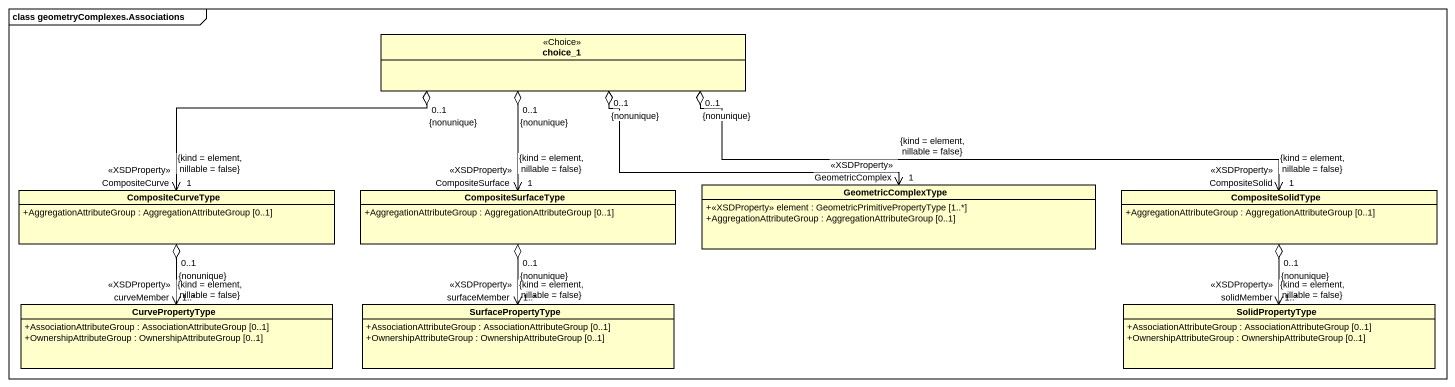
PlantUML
@startuml
mainframe class geometryComplexes.Associations
hide circle
hide empty members
skinparam classAttributeIconSize 0
class choice_1 <<Choice>>
class CompositeCurveType {
  +AggregationAttributeGroup : AggregationAttributeGroup [0..1]
}
class CompositeSurfaceType {
  +AggregationAttributeGroup : AggregationAttributeGroup [0..1]
}
class GeometricComplexType {
  +<<XSDProperty>> element : GeometricPrimitivePropertyType [1..*]
  +AggregationAttributeGroup : AggregationAttributeGroup [0..1]
}
class CompositeSolidType {
  +AggregationAttributeGroup : AggregationAttributeGroup [0..1]
}
class CurvePropertyType {
  +AssociationAttributeGroup : AssociationAttributeGroup [0..1]
  +OwnershipAttributeGroup : OwnershipAttributeGroup [0..1]
}
class SurfacePropertyType {
  +AssociationAttributeGroup : AssociationAttributeGroup [0..1]
  +OwnershipAttributeGroup : OwnershipAttributeGroup [0..1]
}
class SolidPropertyType {
  +AssociationAttributeGroup : AssociationAttributeGroup [0..1]
  +OwnershipAttributeGroup : OwnershipAttributeGroup [0..1]
}
choice_1 "0..1\n{nonunique}" o-left-> "CompositeCurve\n<<XSDProperty>>\n1\n{kind = element, nillable = false}" CompositeCurveType
choice_1 "0..1\n{nonunique}" o--> "CompositeSurface\n<<XSDProperty>>\n1\n{kind = element, nillable = false}" CompositeSurfaceType
choice_1 "0..1\n{nonunique}" o-right-> "GeometricComplex\n<<XSDProperty>>\n1\n{kind = element, nillable = false}" GeometricComplexType
choice_1 "0..1\n{nonunique}" o-right-> "CompositeSolid\n<<XSDProperty>>\n1\n{kind = element, nillable = false}" CompositeSolidType
CompositeCurveType "0..1\n{nonunique}" o--> "curveMember\n<<XSDProperty>>\n1..*\n{kind = element, nillable = false}" CurvePropertyType
CompositeSurfaceType "0..1\n{nonunique}" o--> "surfaceMember\n<<XSDProperty>>\n1..*\n{kind = element, nillable = false}" SurfacePropertyType
CompositeSolidType "0..1\n{nonunique}" o--> "solidMember\n<<XSDProperty>>\n1..*\n{kind = element, nillable = false}" SolidPropertyType
@enduml
